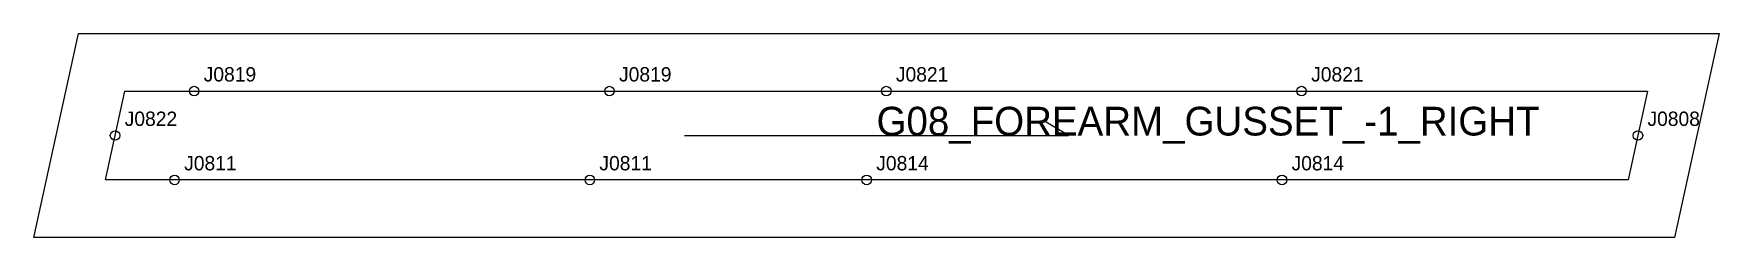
# Model space of a CAD drawing. Header units: millimetres. Extents: x -19 to 332, y -31 to 12.
import ezdxf

# ---------------------------------------------------------------- set-up
doc = ezdxf.new("R2010")
doc.units = ezdxf.units.MM
for name, color, linetype in [('CUT', 1, 'Continuous'), ('GRAIN', 3, 'Continuous'), ('LABEL', 7, 'Continuous'), ('NOTCH', 2, 'Continuous'), ('SEW', 5, 'Continuous')]:
    doc.layers.add(name, color=color, linetype=linetype)

msp = doc.modelspace()

# ---------------------------------------------------------------- linework, layer by layer
at = {"layer": 'CUT'}
msp.add_lwpolyline([(-9.65, 12), (28.86, 12), (57.71, 12), (115.42, 12), (144.28, 12), (173.13, 12), (201.99, 12), (230.85, 12), (259.7, 12), (288.56, 12), (332.34, 12), (322.98, -30.56), (284.48, -30.56), (255.62, -30.56), (226.76, -30.56), (197.91, -30.56), (169.05, -30.56), (140.2, -30.56), (111.34, -30.56), (53.63, -30.56), (24.77, -30.56), (-19.01, -30.56), (-9.65, 12)], close=True, dxfattribs=at)
at = {"layer": 'GRAIN'}
for p, q in [((196.67, -9.28), (191.67, -6.28)), ((116.67, -9.28), (196.67, -9.28))]:
    msp.add_line(p, q, dxfattribs=at)
at = {"layer": 'NOTCH'}
for centre in [(14.43, 0), (101, 0), (158.71, 0), (245.27, 0), (-2.04, -9.28), (315.37, -9.28), (10.35, -18.56), (96.91, -18.56), (154.62, -18.56), (241.19, -18.56)]:
    msp.add_circle(centre, 1, dxfattribs=at)
at = {"layer": 'SEW'}
msp.add_lwpolyline([(0, 0), (28.86, 0), (57.71, 0), (86.57, 0), (115.42, 0), (144.28, 0), (173.13, 0), (201.99, 0), (230.85, 0), (259.7, 0), (288.56, 0), (317.41, 0), (313.33, -18.56), (284.48, -18.56), (255.62, -18.56), (226.76, -18.56), (197.91, -18.56), (169.05, -18.56), (140.2, -18.56), (111.34, -18.56), (82.48, -18.56), (53.63, -18.56), (24.77, -18.56), (-4.08, -18.56)], close=True, dxfattribs=at)

# ---------------------------------------------------------------- texts
at = {"layer": 'LABEL'}
for s, height, p in [('J0819', 3, (16.43, 2)), ('J0819', 3, (103, 2)), ('J0821', 3, (160.71, 2)), ('J0821', 3, (247.27, 2)), ('G08_FOREARM_GUSSET_-1_RIGHT', 6, (156.67, -9.28)), ('J0822', 3, (-0.04, -7.28)), ('J0808', 3, (317.37, -7.28)), ('J0811', 3, (12.35, -16.56)), ('J0811', 3, (98.91, -16.56)), ('J0814', 3, (156.62, -16.56)), ('J0814', 3, (243.19, -16.56))]:
    msp.add_text(s, height=height, dxfattribs=at).set_placement(p)

doc.saveas('drawing.dxf')
